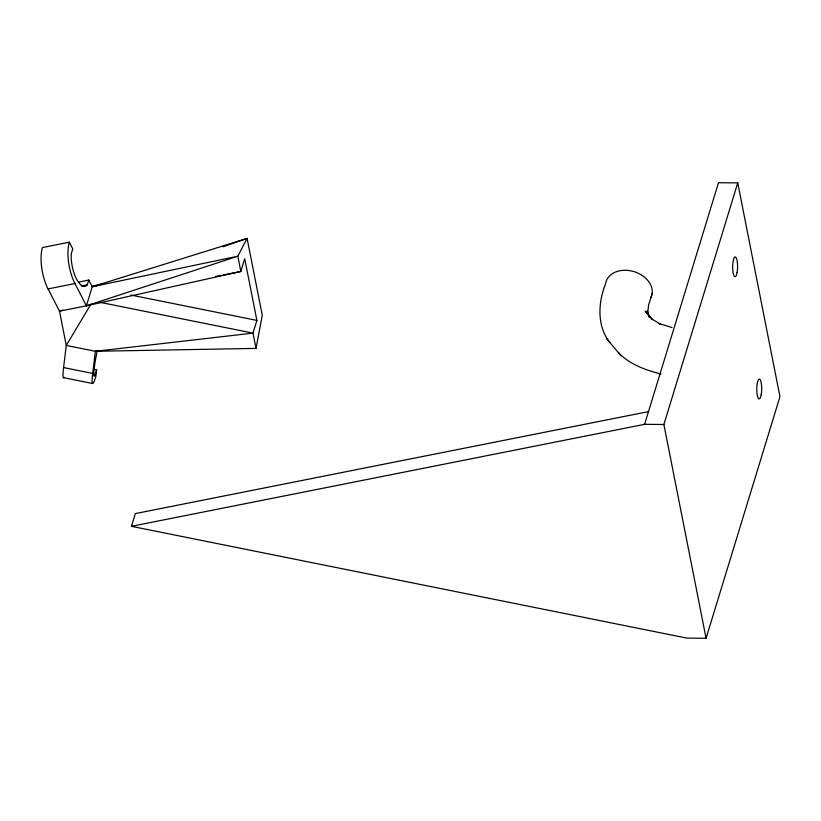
<?xml version="1.0" encoding="UTF-8"?>
<svg xmlns="http://www.w3.org/2000/svg" width="821" height="821" viewBox="0 0 821 821"><rect width="100%" height="100%" fill="white"/><g stroke="black" fill="none" stroke-linecap="round" stroke-linejoin="round"><path stroke-width="1.23" d="M647.574 314.453L648.549 305.289L652.141 293.538M64.182 377.208A29.813 2.617 -78.6 0 1 63.586 367.572L66.265 345.425L59.502 311.169L48.049 288.9A29.813 11.679 78.8 0 1 42.435 247.552L69.333 242.205L72.771 248.907L71.314 253.679L71.181 257.178A22.29 8.733 78.8 0 0 86.01 286.036L87.324 284.815L88.781 280.043L79.001 281.993M94.22 369.347L96.652 369.83L95.841 376.5A29.813 2.617 -78.6 0 1 92.691 373.422L95.369 351.285L97.863 350.741M90.936 304.15L66.265 345.425L95.369 351.285L256.008 348.391L262.279 315.326L247.09 238.418L92.229 286.745L86.39 305.823L59.502 311.169L63.073 310.071M97.33 350.464A22.29 1.96 -78.6 0 0 94.61 375.823L96.652 369.83M131.442 526.312L644.618 424.324L718.488 182.724L737.74 182.898L779.95 396.676L706.081 638.276L686.828 638.102L131.442 526.312L135.332 513.597L648.508 411.608M69.333 242.205A29.813 11.679 78.8 0 0 74.947 283.553L86.39 305.823L240.83 271.484L244.72 258.769L256.881 320.406L252.991 333.121L256.008 348.391M706.081 638.276L663.881 424.498L737.74 182.898M223.107 246.731L247.09 238.418L237.813 256.214L240.83 271.484L223.271 274.973M86.39 305.823L237.813 256.214L92.229 286.745L88.781 280.043M92.229 286.745L99.639 285.02M91.613 286.303L101.619 284.087M48.049 288.9L74.947 283.553M81.207 286.026L87.324 284.815M215.749 276.472L220.767 275.476M95.369 351.285L252.991 333.121L100.388 302.405M644.618 424.324L663.881 424.498M130.888 295.037L256.881 320.406M63.586 367.572L92.691 373.422M92.763 374.109L95.195 374.602M63.391 377.639L92.506 383.499M671.978 327.538L658.596 323.402L660.761 324.541M660.926 374.017C645.563 370.127 629.512 364.278 618.367 352.589M660.854 324.49L651.905 319.03L645.244 311.169L652.356 319.554M650.704 297.941A23.85 17.723 17 0 0 634.387 271.751A23.85 17.723 17 0 0 605.631 283.645C598.099 302.385 596.713 325.968 609.839 342.501M606.709 338.837L621.22 355.945M648.374 314.843L649.226 317.08M649.39 317.173L647.328 310.718L647.42 314.371M737.084 272.582A9.934 2.463 -89.5 0 0 735.431 256.963A9.934 2.463 -89.5 0 0 732.855 271.022A9.934 2.463 -89.5 0 0 737.084 272.582M761.2 394.747A9.934 2.463 -89.5 0 0 759.548 379.117A9.934 2.463 -89.5 0 0 756.972 393.177A9.934 2.463 -89.5 0 0 761.2 394.747"/></g></svg>
